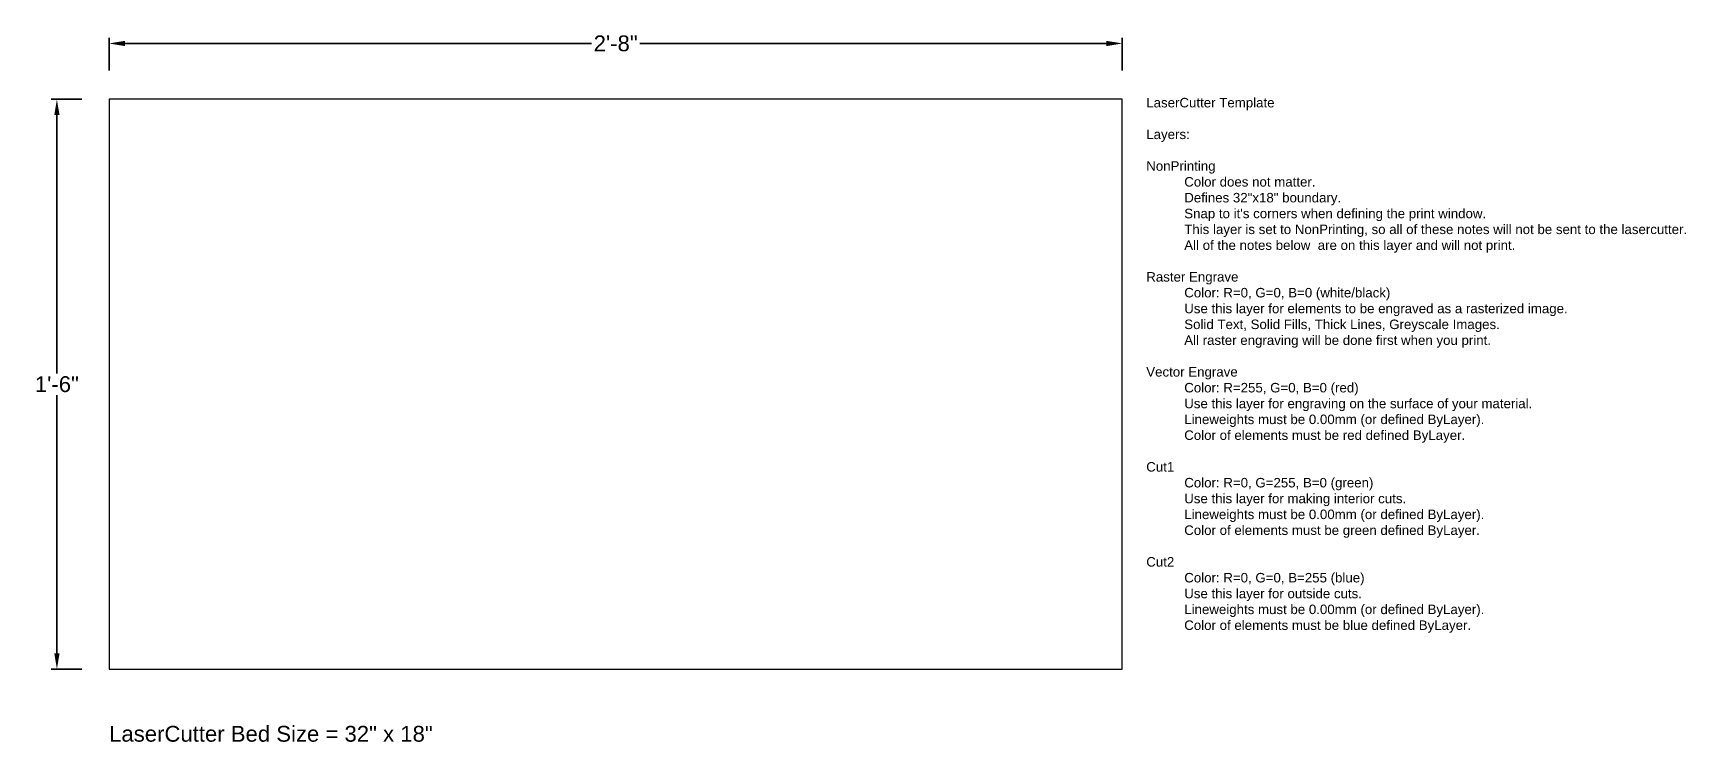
# Model space of a CAD drawing. Header units: inches. Extents: x 4.5 to 56.7, y 2.6 to 25.
import ezdxf

# ---------------------------------------------------------------- set-up
doc = ezdxf.new("R2010")
doc.units = ezdxf.units.IN
doc.header["$MEASUREMENT"] = 0
doc.layers.add('NonPrinting', color=62, linetype='Continuous', lineweight=0, plot=False)
doc.styles.add('Annotative', font='arial.ttf')
doc.styles.get("Standard").update_dxf_attribs({"font": 'arial.ttf'})
doc.dimstyles.get("Standard").update_dxf_attribs({"dimtxt": 0.5, "dimasz": 0.5, "dimexe": 0.18, "dimexo": 0.0625, "dimgap": 0.09, "dimtad": 0, "dimtih": 1, "dimtoh": 1, "dimdec": 0, "dimzin": 0, "dimdsep": 46, "dimlunit": 3, "dimtxsty": 'Standard', "dimcen": 0.09, "dimadec": 0, "dimazin": 0, "dimtfac": 1, "dimtdec": 0, "dimtofl": 0, "dimtmove": 0, "dimatfit": 3, "dimfxl": 1, "dimtolj": 1, "dimtzin": 0, "dimarcsym": 0})

# ---------------------------------------------------------------- blocks, each defined once
blk = doc.blocks.new('*D2')
at = {"layer": 'Defpoints', "color": 0, "transparency": 16777216}
for p in [(38.855, 24.677), (6.855, 23.76), (38.855, 23.76)]:
    blk.add_point(p, dxfattribs=at)
at = {"layer": 'NonPrinting', "color": 0, "lineweight": -2, "transparency": 16777216}
for p, q in [((6.855, 23.822), (6.855, 24.857)), ((7.355, 24.677), (22.096, 24.677)), ((38.355, 24.677), (23.614, 24.677)), ((38.855, 23.822), (38.855, 24.857))]:
    blk.add_line(p, q, dxfattribs=at)
at = {"layer": 'NonPrinting', "color": 0, "transparency": 16777216}
for points in [[(7.355, 24.76), (7.355, 24.593), (6.855, 24.677)], [(38.355, 24.76), (38.355, 24.593), (38.855, 24.677)]]:
    blk.add_solid(points, dxfattribs=at)
at = {"layer": 'NonPrinting', "color": 0, "transparency": 16777216, "insert": (22.855, 24.677), "char_height": 0.5, "attachment_point": 5, "style": 'Annotative'}
blk.add_mtext('\\A1;2\'-8"', dxfattribs=at)
blk = doc.blocks.new('*D3')
at = {"layer": 'Defpoints', "color": 0, "transparency": 16777216}
for p in [(6.055, 22.913), (5.205, 4.913), (6.055, 4.913)]:
    blk.add_point(p, dxfattribs=at)
at = {"layer": 'NonPrinting', "color": 0, "lineweight": -2, "transparency": 16777216}
for p, q in [((5.993, 22.913), (5.025, 22.913)), ((5.205, 22.413), (5.205, 14.258)), ((5.205, 5.413), (5.205, 13.567)), ((5.993, 4.913), (5.025, 4.913))]:
    blk.add_line(p, q, dxfattribs=at)
at = {"layer": 'NonPrinting', "color": 0, "transparency": 16777216}
for points in [[(5.122, 22.413), (5.289, 22.413), (5.205, 22.913)], [(5.122, 5.413), (5.289, 5.413), (5.205, 4.913)]]:
    blk.add_solid(points, dxfattribs=at)
at = {"layer": 'NonPrinting', "color": 0, "transparency": 16777216, "insert": (5.205, 13.913), "char_height": 0.5, "attachment_point": 5}
blk.add_mtext('\\A1;1\'-6"', dxfattribs=at)

msp = doc.modelspace()

# ---------------------------------------------------------------- linework, layer by layer
at = {"layer": 'NonPrinting'}
msp.add_lwpolyline([(6.855, 4.913), (38.855, 4.913), (38.855, 22.913), (6.855, 22.913)], close=True, dxfattribs=at)

# ---------------------------------------------------------------- texts
at = {"layer": 'NonPrinting', "attachment_point": 1}
for s, width, heights, insert, char_height in [('LaserCutter Template\\P\\PLayers:\\P\\PNonPrinting\\P^IColor does not matter.\\P^IDefines 32"x18" boundary.\\P^ISnap to it\'s corners when defining the print window.\\P^IThis layer is set to NonPrinting, so all of these notes will not be sent to the lasercutter.\\P^IAll of the notes below  are on this layer and will not print.\\P\\P{\\C7;Raster Engrave\\P^IColor: R=0, G=0, B=0 (white/black)\\P^IUse this layer for elements to be engraved as a rasterized image.\\P^ISolid Text, Solid Fills, Thick Lines, Greyscale Images.\\P^IAll raster engraving will be done first when you print.\\P}\\P{\\C1;Vector Engrave\\P^IColor: R=255, G=0, B=0 (red)\\P^IUse this layer for engraving on the surface of your material.\\P^ILineweights must be 0.00mm (or defined ByLayer).\\P^IColor of elements must be red defined ByLayer.\\P\\P\\C3;Cut1\\P^IColor: R=0, G=255, B=0 (green)\\P^IUse this layer for making interior cuts.\\P^ILineweights must be 0.00mm (or defined ByLayer).\\P^IColor of elements must be green defined ByLayer. \\P\\C5;\\PCut2\\P^IColor: R=0, G=0, B=255 (blue)\\P^IUse this layer for outside cuts.\\P^ILineweights must be 0.00mm (or defined ByLayer).\\P^IColor of elements must be blue defined ByLayer.}', 18.17321, [17.939], (39.615, 22.957), 0.3), ('LaserCutter Bed Size = 32" x 18"', 23.67484, [0], (6.855, 3.124), 0.5)]:
    msp.add_mtext_dynamic_manual_height_columns(s, width=width, gutter_width=1, heights=heights, dxfattribs=dict(at, insert=insert, char_height=char_height))

# ---------------------------------------------------------------- dimensions: what is measured, and where the dimension line sits
at = {"layer": 'NonPrinting'}
dim = msp.add_linear_dim(base=(38.855, 24.677), p1=(6.855, 23.76), p2=(38.855, 23.76), dimstyle='Standard', override={"dimtxsty": 'Annotative'}, dxfattribs=at)
dim.commit()
dim.dimension.update_dxf_attribs({"geometry": '*D2', "text_midpoint": (22.855, 24.677), "dimtype": 160})
dim = msp.add_linear_dim(base=(5.205, 4.913), p1=(6.055, 22.913), p2=(6.055, 4.913), angle=90, dimstyle='Standard', dxfattribs=at)
dim.commit()
dim.dimension.update_dxf_attribs({"geometry": '*D3', "text_midpoint": (5.205, 13.913)})

doc.saveas('drawing.dxf')
